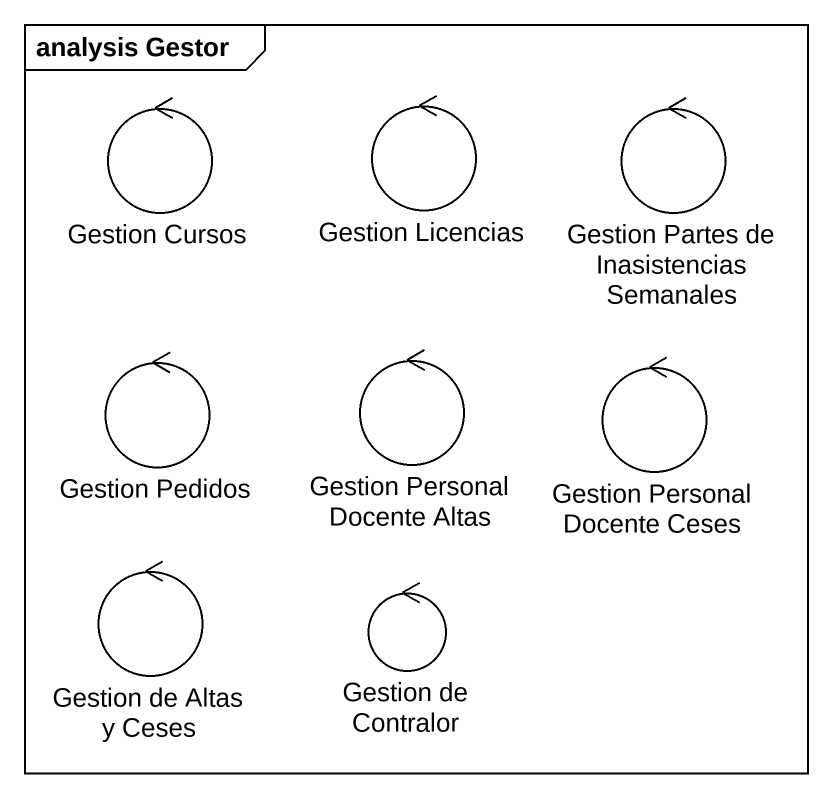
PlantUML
@startuml
mainframe analysis Gestor
control "Gestion Cursos" as Gestion_Cursos
control "Gestion Licencias" as Gestion_Licencias
control "Gestion Partes de Inasistencias Semanales" as Gestion_Partes_de
control "Gestion Pedidos" as Gestion_Pedidos
control "Gestion Personal Docente Altas" as Gestion_Personal_Docente
control "Gestion Personal Docente Ceses" as Gestion_Personal_Docente_2
control "Gestion de Altas y Ceses" as Gestion_de_Altas_y_Ceses
control "Gestion de Contralor" as Gestion_de_Contralor
@enduml
